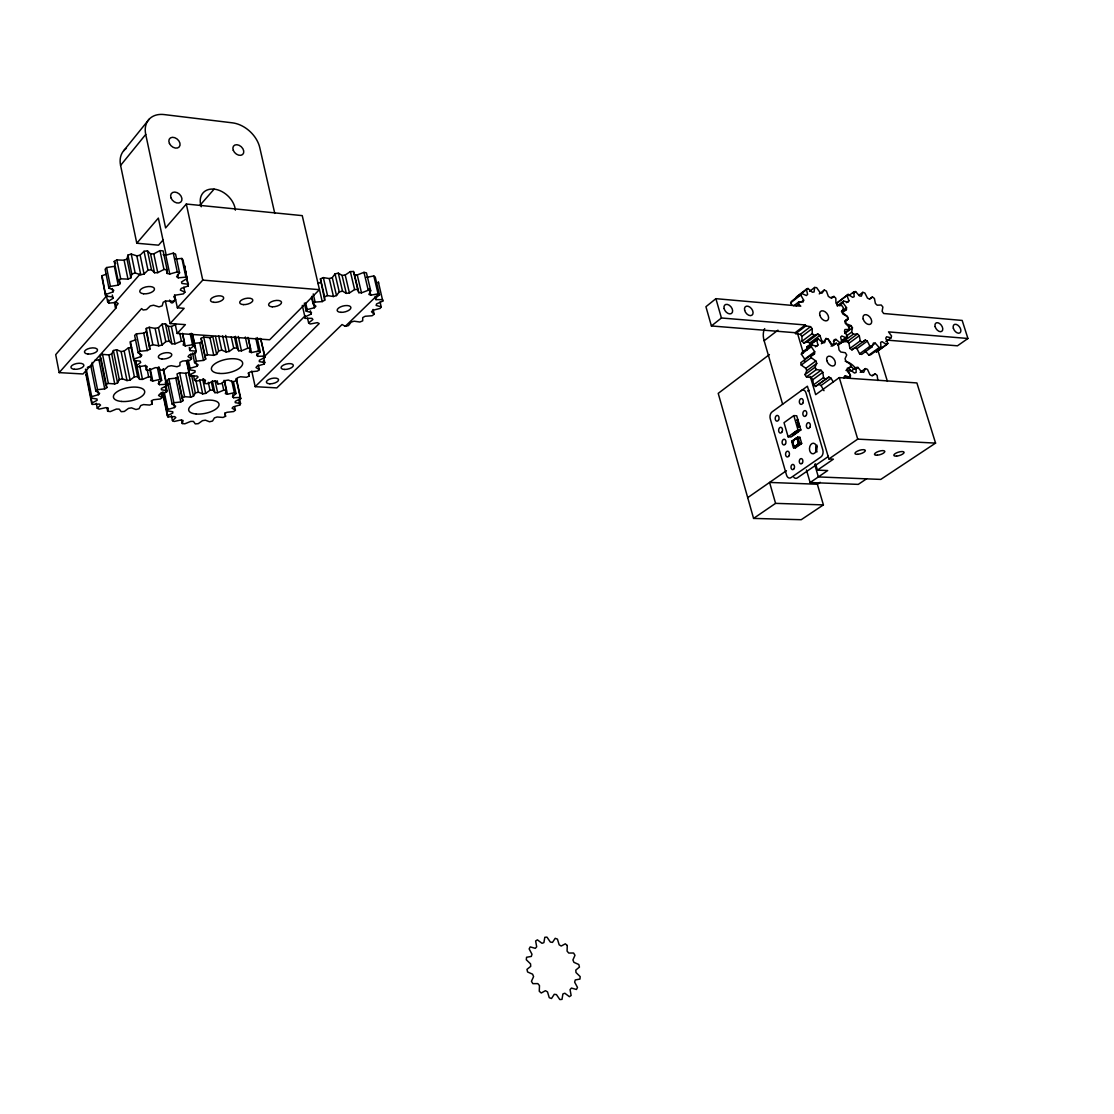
<?xml version="1.0" encoding="UTF-8"?>
<svg xmlns="http://www.w3.org/2000/svg" width="1114" height="1114" viewBox="0 0 1114 1114"><rect width="100%" height="100%" fill="white"/><g stroke="black" fill="none" stroke-linecap="round" stroke-linejoin="round"><path stroke-width="1.5" d="M146.31 369.876L147.173 366.548L145.071 365.726L137.802 366.868L136.34 365.796L140.698 362.51L140.141 361.131L133.805 360.49L133.986 359L140.712 356.661L141.882 355.074L138.192 352.79L140.002 351.272L147.313 350.534L149.903 349.169L146.296 331.763L146.296 328.407L149.248 327.279L155.111 328.393L158.425 327.641L162.129 324.146L165.401 323.728L168.242 326.402L171.89 343.794L175.009 343.85L181.415 341.19L184.13 341.594L183.156 345.034L185.23 345.883L192.541 344.741L193.947 345.841L189.477 349.169L189.965 350.562L196.203 351.23L195.939 352.72L189.227 355.046L188.015 356.605L191.538 358.861L189.714 360.351L182.557 361.075L179.995 362.412L179.897 365.629L177.001 366.729L171.278 365.698L168.033 366.436L164.371 369.792L161.154 370.196L158.355 367.69L155.278 367.662L149.011 370.238L146.31 369.876L145.335 365.197M149.903 349.169L146.296 328.407M845.373 332.362L849.23 329.493L849.328 327.391L845.248 323.171L844.941 320.985L848.144 318.98L847.434 316.627L842.811 313.953L841.766 311.711L843.437 308.007L842.045 305.779L837.547 305.013L835.932 303.05L835.82 298.218L833.94 296.435L830.264 297.717L828.315 296.324L826.421 291.074L824.332 290.002L819.25 293.915M793.864 432.817L794.282 434.627L793.92 432.692M849.23 329.493L844.955 329.507L844.482 331.304L847.392 336.414L846.501 337.974L841.808 335.968L840.61 337.096L841.892 342.36L840.346 343.126L835.946 339.38L834.219 339.673L833.662 344.268L831.671 344.115L828.245 339.199L826.24 338.614L823.914 341.831L821.798 340.773L819.89 335.439L817.913 334.033L814.167 335.384L812.245 333.573L812.162 328.644L810.519 326.653L805.923 325.901L805.338 324.968L795.131 332.71L711.4 325.956L705.928 306.712L715.898 298.677L800.757 306.169L798.668 304.025L798.78 301.908L803.152 301.936L803.654 300.139L800.743 295.001L801.662 293.469L806.411 295.53L807.622 294.416L806.369 289.194L807.942 288.47L812.343 292.23L814.083 291.965L814.654 287.454L816.646 287.649L820.029 292.509L822.021 293.121L824.332 290.002M843.855 311.544L846.417 309.622L846.529 307.631L843.019 302.869L843.549 301.045L848.088 302.159L848.952 300.71L846.891 295.502L848.13 294.375L852.683 297.354L854.159 296.686L853.839 291.812L855.622 291.562L859.493 295.934L861.359 296.143L862.807 292.341L864.84 292.996L867.458 298.092L869.435 299.123L872.415 296.978L874.406 298.427L875.395 303.481L877.178 305.194L881.244 304.999L882.887 307.018L882.107 311.293L883.653 313.507L962.176 320.442L967.927 338.489L957.455 345.813L886.8 340.104M106.303 274.183L102.07 275.701L101.917 277.372L105.705 296.101L112.472 296.909L112.96 298.385L107.64 301.783L108.824 303.133L116.469 302.437L118.168 303.523L115.383 307.283L116.343 307.631L59.181 372.619L55.7 354.642L106.888 295.614M812.009 355.728L814.501 353.876L814.696 351.718L811.298 346.746L811.953 344.936L816.673 346.301L817.927 345.02L816.659 339.728L818.247 338.962L822.661 342.722L824.625 342.666L825.808 338.447L827.883 338.921L830.835 344.073L832.994 345.229L836.294 343.223L838.299 344.783L839.023 349.935L840.778 352.01L845.317 352.734L846.737 354.99L845.039 358.778L845.958 361.214L850.525 364.473L850.971 366.812L845.944 370.461M105.705 296.101L102.07 275.701M804.531 361.27L804.726 359.126L801.342 354.168L802.01 352.372L811.953 344.936M135.811 339.784L130.435 341.65L130.268 343.168L133.805 360.49M791.97 441.255L797.206 437.537L798.668 438.582M188.266 285.936L184.534 265.689L188.266 285.936L181.178 288.429L180.315 290.072L184.896 292.23L183.364 293.901L175.734 295.099L173.728 296.63L175.636 299.791L173.074 301.24L166.042 300.989L163.215 302.186L162.184 305.863L158.968 306.865L153.551 305.222L150.32 305.918L146.519 309.567L143.121 309.998L141.603 308.578L83.035 373.984L59.181 372.619M793.46 447.758L799.699 443.358L797.903 437.203L791.678 441.617C793.238 445.335 792.026 449.109 796.245 446.575L801.676 443.456L795.438 447.856L793.46 447.758L798.877 443.233L801.676 443.456L799.88 437.301L797.206 437.537M846.487 335.968L851.625 332.167L852.461 327.808L851.138 325.65L846.473 323.854L845.415 321.514L847.949 318.646L847.294 316.39L842.866 312.825L842.574 310.569L846.417 309.622M151.588 400.539L152.27 403.881L149.694 405.064L143.525 404.577L140.754 405.538L139.027 408.741L135.964 409.52L131.536 407.863L128.514 408.365L124.336 411.442L121.231 411.693L119.198 409.117L116.357 409.075L110.328 411.581L107.654 411.275L108.323 408.142L106.109 407.585L99.104 409.117L97.252 408.281L96.25 403.24M251.764 371.073L255.19 386.669L319.203 323.547L317.351 322.642L310.138 324.007L308.634 322.976L312.881 319.537L312.004 318.339L305.25 318.353L304.958 316.933L311.14 314.051L311.474 312.574L306.225 311.196L304.359 303.078M149.61 368.637L151.365 377.145L150.571 380.417L152.771 381.002L159.873 379.442L161.669 380.32L158.216 383.606L159.413 384.65L166.306 384.344L166.961 385.597L161.391 388.424L161.419 389.747L167.072 390.708L166.473 392.156L159.678 394.091L158.55 395.498L162.115 397.559L160.402 398.979L153.398 399.759L151.295 401.026L152.27 403.881M105.858 294.444L112.96 291.938L113.753 290.294L108.935 288.094L110.411 286.382L118.209 285.156L120.201 283.597L118.098 280.31L120.702 278.82L127.985 279.113L130.867 277.873L126.968 259.005L127.929 255.106L131.229 254.062L136.827 255.872L140.141 255.162L144.026 251.291L147.508 250.873L150.571 253.908L154.526 272.749L157.756 272.665L163.967 269.463L167.1 269.727L167.128 273.445L169.774 274.016L177.279 271.913L179.563 272.819L176.597 276.704L178.24 277.818L185.885 277.135L186.971 278.528L181.512 281.967L181.916 283.457L188.517 284.279M130.867 277.873L131.828 274.016L127.929 255.106M798.682 426.954L799.755 426.175L798.543 427.316M885.881 341.58L891.075 337.82L891.562 335.996L888.526 331.888L967.927 338.489M224.847 412.96L225.571 416.288L223.009 417.444L217.119 416.984L214.403 417.917L212.551 421.022L209.557 421.774L205.394 420.187L202.47 420.674L198.264 423.654L195.27 423.905L193.46 421.412L190.745 421.398L184.799 423.821L182.25 423.529L183.086 420.507L180.997 419.964L174.174 421.468L172.447 420.674L171.389 415.633M248.436 372.925L249.118 376.072L246.473 377.27L240.443 376.755L237.644 377.716L235.667 381.002L232.589 381.782L228.356 380.055L225.348 380.542L220.976 383.689L217.898 383.94L216.102 381.267L213.317 381.225L207.176 383.759L204.558 383.425L205.477 380.208L203.333 379.623L196.315 381.169L194.56 380.306L193.544 375.543M224.095 380.32L226.309 390.513L225.348 393.66L227.437 394.231L234.33 392.713L236.015 393.548L232.492 396.737L233.592 397.726L240.22 397.419L240.777 398.631L235.263 401.36L235.207 402.641L240.568 403.547L239.914 404.953L233.272 406.833L232.102 408.184L235.402 410.175L233.675 411.539L226.894 412.305L224.791 413.545L225.571 416.288M247.935 337.375L250.413 348.585L249.369 351.94L251.499 352.567L258.601 350.994L260.314 351.913L256.638 355.269L257.738 356.355L264.547 356.076L265.09 357.371L259.367 360.24L259.297 361.59L264.77 362.621L264.074 364.097L257.223 366.046L255.997 367.495L259.339 369.639L257.529 371.087L250.566 371.839L248.38 373.134L249.118 376.072M86.321 369.43L91.696 396.626L91.181 398.074L97.002 399.035L97.113 400.344L91.627 403.157L92.351 404.396L99.299 404.062L100.552 405.078L97.252 408.281M844.092 378.05L844.76 376.24L849.425 377.618L850.428 376.212L848.59 370.865L849.968 369.806L854.535 373.051L856.123 372.466L856.081 367.55L857.947 367.411L861.721 372.02L863.656 372.327L865.411 368.595L867.486 369.375L869.909 374.652L871.9 375.794L875.158 373.803L877.136 375.376L877.86 380.515M848.659 340.912L841.808 340.369L842.992 341.831L847.155 341.58L848.952 343.279L849.926 348.431L851.932 349.88L854.967 347.638L856.958 348.654L859.59 353.806L861.637 354.433L871.997 346.914L873.446 343.015L875.312 343.196L879.211 347.582L880.979 347.303L880.631 342.36L882.093 341.664L886.619 344.602L887.844 343.446L885.755 338.224L886.591 336.762L891.075 337.82M172.447 420.674L175.817 417.569L174.661 416.594L167.977 416.928L167.351 415.745L172.795 413.016L172.767 411.748L167.239 410.843L167.824 409.437L164.301 392.476M194.56 380.306L198.083 377.019L196.913 375.961L190.048 376.267L189.436 375L195.061 372.146L195.061 370.781L189.422 369.778L190.034 368.288L188.35 360.282M833.314 382.13L831.086 378.245L828.913 377.089L815.532 386.461L813.499 384.887L812.788 379.665L811.02 377.59L806.411 376.894L804.99 374.624L814.988 367.272L816.743 363.415L815.824 360.964L811.201 357.664L810.755 355.296L814.501 353.876M804.99 374.624L806.745 370.781L816.743 363.415M91.696 396.626L98.547 394.662L99.633 393.242L95.86 391.139L97.559 389.677L104.73 388.897L106.847 387.588L105.719 384.636L108.35 383.411L114.728 383.94L117.555 382.951L111.706 353.932L113.405 350.52L116.552 349.726L121.106 351.551L124.183 351.049L128.458 347.791L131.633 347.568M306.225 311.196L307.199 309.595L314.413 307.743L315.916 306.211L313.006 303.635L315.109 302.089L322.238 301.588L324.703 300.223L320.428 278.848L323.339 277.609L329.271 278.556L332.292 277.595L335.022 273.891L338.308 273.153L342.082 275.423L345.201 275.019L350.353 271.593L353.472 271.496L354.517 274.712L357.246 274.935L363.986 272.345L366.45 272.888L370.725 290.796L368.887 294.416L370.795 295.196L378.092 293.817L379.526 294.89L375.126 298.399L375.919 299.624L382.603 299.638L382.798 301.086L376.546 303.955L376.142 305.445L381.211 306.823L380.166 308.411L373.037 310.235L371.491 311.753L374.207 314.245L372.09 315.749L365.155 316.265L362.718 317.587L362.704 320.832L359.85 322.03L354.127 321.18L351.161 322.113L348.445 325.622L345.256 326.332L342.054 324.522L276.843 387.895L255.19 386.669M117.555 382.951L119.268 379.596L113.405 350.52M190.034 368.288L196.955 366.311L198.139 364.849L194.588 362.663L196.37 361.173L203.514 360.407L205.7 359.084L204.837 356.034L207.524 354.795L213.763 355.366L216.631 354.377L218.609 350.938L215.475 336.456M167.824 409.437L174.522 407.543L175.65 406.164L172.155 404.131L173.868 402.739L180.816 401.959L182.919 400.692L182.028 397.851L184.618 396.668L190.717 397.155L193.488 396.194L195.34 392.964L191.636 375.432M792.068 305.403L790.62 302.855L791.539 301.323L801.662 293.469M797.346 438.011L797.903 437.203M324.703 300.223L324.606 296.839L327.53 295.6L333.462 296.519L336.498 295.558L339.255 291.882L342.527 291.158L346.315 293.372L349.434 292.968L354.614 289.57L357.733 289.473L358.778 292.634L361.493 292.843L368.261 290.267L370.725 290.796M799.88 437.301L798.724 438.108M795.438 447.856L796.245 446.575M123.598 150.85L149.165 119.198M163.326 239.705L158.55 245.177L136.785 243.228L120.59 165.415L145.725 134.418A26.722 19.133 41.5 0 1 164.176 114.575L232.464 122.846A26.193 18.576 42.9 0 1 259.771 147.633L274.768 213.401M118.209 285.156L114.366 266.343L106.596 267.541L105.12 269.268L108.935 288.094M136.785 243.228L158.355 218.093L166.195 255.092M322.238 301.588L302.242 215.629L186.317 204.029L165.596 227.924L145.725 134.418M199.866 205.422L214.125 189.129A19.955 14.454 43 0 1 235.374 210.156M139.793 274.434L115.16 302.562L116.343 307.631M174.564 294.764L177.363 307.812L202.762 280.115L319.412 289.668L269.644 339.77L177.182 333.434L175.135 323.742M165.332 300.877L170.094 323.547L184.13 308.327L177.363 307.812M177.182 333.434L185.384 324.634L170.094 323.547M843.98 377.145L845.22 375.85L849.885 377.173L850.525 375.348L847.127 370.405L847.308 368.247L850.971 366.812M264.895 356.048L305.32 315.652M131.828 274.016L135.142 272.972L140.754 274.74L144.068 274.03L147.981 270.187L151.462 269.769L154.526 272.749M345.256 326.332L378.495 294.124M149.917 345.841L152.869 344.713L158.745 345.813L162.045 345.048L165.777 341.58L169.063 341.163L171.89 343.794M837.714 305.835L836.684 303.231L848.13 294.375M146.296 331.763L143.72 333.142L136.423 333.852L134.627 335.384L138.192 352.79M182.919 400.692L177.92 376.866L175.817 378.147L168.896 378.899L167.197 380.32L172.155 404.131M711.4 325.956L721.426 317.991L805.338 324.968M806.369 289.194L796.245 297.048L797.819 296.324M799.086 295.335L807.942 288.47M790.62 302.855L800.743 295.001M809.586 291.381L814.654 287.454M793.711 305.821L798.78 301.908M796.134 305.974L798.668 304.025M801.119 302.103L803.654 300.139M782.641 404.271L764.148 340.745L777.948 330.176M831.392 298.385L833.94 296.435M795.131 332.71L795.716 333.643L805.923 325.901M836.684 303.231L846.891 295.502M769.412 354.572L718.224 393.367L753.579 518.414L801.217 519.709L823.399 504.893L817.356 484.242L769.579 482.432L775.567 503.361L753.579 518.414M848.743 295.67L853.839 291.812M853.059 293.497L855.622 291.562M837.157 305.877L843.549 301.045M795.716 333.643L800.312 334.381L810.519 326.653M839.19 305.765L843.019 302.869M817.913 334.033L807.664 341.72L803.918 343.07L802.01 341.274L801.927 336.358L812.162 328.644M846.403 302.646L848.952 300.71M858.978 295.224L862.807 292.341M802.01 341.274L812.245 333.573M841.418 311.474L846.529 307.631M119.268 379.596L122.429 378.802L126.996 380.57L130.087 380.069L134.39 376.852L137.565 376.602L139.598 379.331L142.481 379.387L148.663 376.797L151.365 377.145M803.918 343.07L814.167 335.384M807.664 341.72L809.641 343.112L819.89 335.439M869.867 298.886L872.415 296.978M807.344 349.796L806.717 347.164L816.659 339.728M818.247 338.962L806.717 347.164M845.387 320.553L847.949 318.646M845.582 320.888L848.144 318.98M801.342 354.168L811.298 346.746M815.434 346.872L817.927 345.02M821.352 343.739L823.914 341.831M804.726 359.126L814.696 351.718M810.755 355.296L800.785 362.704L801.217 365.058L805.84 368.33L806.745 370.781M848.562 327.558L851.138 325.65M801.217 365.058L811.201 357.664M833.383 341.288L835.946 339.38M844.746 333.518L852.461 327.808M831.086 346.175L833.662 344.268M832.548 345.981L836.294 343.223M842.24 340.23L847.392 336.414M838.772 343.683L846.501 337.974M871.997 346.914L869.95 346.287L867.305 341.107L865.313 340.076L862.278 342.332L860.259 340.87L859.27 335.704L857.46 333.977L853.296 334.228L842.992 341.831M805.84 368.33L815.824 360.964M837.77 345.02L840.346 343.126M838.034 345.215L841.892 342.36M847.155 341.58L857.46 333.977M848.952 343.279L859.27 335.704M806.411 376.894L816.423 369.556L821.032 370.252L822.814 372.341L823.538 377.576L825.571 379.164L828.913 377.089M792.486 441.033L796.928 437.774L798.877 443.943L794.129 447.174L792.305 441.033L796.928 437.774L798.641 443.929L794.129 447.174L792.305 441.033M849.926 348.431L860.259 340.87M811.02 377.59L821.032 370.252M851.932 349.88L865.313 340.076M218.609 350.938L221.77 350.13L226.128 351.982L229.219 351.467L233.717 348.181L236.864 347.958L238.647 350.771L241.473 350.84L247.781 348.222L250.413 348.585M812.788 379.665L822.814 372.341M856.958 348.654L867.305 341.107M813.499 384.887L823.538 377.576M859.59 353.806L869.95 346.287M815.532 386.461L825.571 379.164M868.836 347.888L875.312 343.196M818.874 384.386L821.032 385.528L831.086 378.245M864.965 350.715L868.836 355.088L879.211 347.582M880.979 347.303L870.605 354.795L868.836 355.088M814.654 464.315L818.358 476.931L880.77 479.41L935.565 443.107L916.892 382.938L839.274 377.604L815.671 394.648L810.282 376.448M847.364 371.686L849.968 369.806M887.844 343.446L876.245 352.094L886.619 344.602M850.887 371.296L856.081 367.55M855.357 369.277L857.947 367.411M195.34 392.964L198.417 392.184L202.692 393.883L205.7 393.381L210.017 390.276L213.08 390.025L214.877 392.657L217.634 392.699L223.733 390.192L226.309 390.513M793.822 415.606L784.019 422.666L788.127 436.813L791.01 436.953L800.855 429.962L796.705 415.773L793.822 415.606L797.972 429.809L800.855 429.962M847.824 378.092L850.428 376.212M797.805 424.128L798.919 423.334L797.93 424.044M860.203 372.327L865.411 368.595M798.125 425.896L799.476 425.228L798.306 425.98M872.554 375.655L875.158 373.803M788.127 436.813L797.972 429.809M747.717 497.652L786.414 470.707M801.342 390.554A5.236 3.523 -84.9 0 1 805.979 392.838L822.814 449.959A5.264 3.579 -86.1 0 1 820.893 456.991L791.107 477.586A5.194 3.481 -86.7 0 1 786.54 475.135L770.261 418.794A5.152 3.426 -85.5 0 1 772.086 411.888L807.413 386.21L828.9 458.954L857.724 439.125L935.565 443.107M815.587 463.828L817.439 470.122L833.411 459.163L828.9 458.954M806.452 469.983L810.129 482.543L827.688 470.554L817.439 470.122M817.356 484.242L820.196 482.306M866.567 478.839L858.267 484.381L810.129 482.543M94.648 360.379L98.951 359.919L101.054 358.597L99.912 355.575L102.53 354.349L108.894 354.92L111.706 353.932M192.625 343.516L199.74 342.778L201.926 341.427L201.049 338.336L203.737 337.096L209.961 337.695L212.816 336.707L216.631 354.377M118.098 280.31L114.241 261.428L116.831 259.924L124.1 260.244L126.968 259.005M318.089 283.638L320.54 282.274M150.571 253.908L153.802 253.839L159.984 250.608L163.104 250.887L167.1 269.727M799.016 443.706L799.699 443.358M193.488 396.194L188.447 372.341L185.676 373.301L179.605 372.772L177.015 373.97L182.028 397.851M168.242 326.402L171.361 326.458L176.137 324.466M87.352 367.342L91.445 366.158M166.237 384.734L169.579 383.787M163.159 254.646L165.791 255.231L173.283 253.143L175.566 254.062L179.563 272.819M366.534 277.344L373.803 275.966L375.237 277.052L379.526 294.89M175.789 258.977L181.888 258.448L182.975 259.854L186.971 278.528M257.264 338.712L260.662 338.586L265.09 357.371M775.567 503.361L823.399 504.893M791.678 441.617L793.641 441.715M800.312 334.381L801.927 336.358M851.625 332.167L853.296 334.228M114.241 261.428L115.647 263.656M814.988 367.272L816.423 369.556M86.683 375.655L85.945 374.388L91.627 403.157M821.032 385.528L823.998 390.694M163.076 393.312L162.449 392.086L167.351 415.745M809.641 343.112L810.588 345.772M877.776 349.893L887.412 381.35M839.274 377.604L857.724 439.125M797.54 333.434L803.417 353.291M795.187 432.288L795.591 433.708L795.215 431.995M715.898 298.677L721.426 317.991M382.798 301.086L378.328 281.87L378.537 283.332M373.803 275.966L378.092 293.817M380.055 301.991L381.211 306.823M375.153 296.394L375.919 299.624M369.249 288.707L370.795 295.196M373.065 309.441L374.207 314.245M363.986 272.345L368.261 290.267M357.246 274.935L361.493 292.843M354.517 274.712L358.778 292.634M353.472 271.496L357.733 289.473M350.353 271.593L354.614 289.57M345.201 275.019L349.434 292.968M342.082 275.423L346.315 293.372M338.308 273.153L342.527 291.158M335.022 273.891L339.255 291.882M332.292 277.595L336.498 295.558M329.271 278.556L333.462 296.519M323.339 277.609L327.53 295.6M320.428 278.848L324.606 296.839M313.229 293.929L315.109 302.089M311.781 296.366L314.413 307.743M311.502 297.104L313.006 303.635M310.388 310.82L311.14 314.051M305.696 303.092L307.199 309.595M307.534 318.144L308.634 322.976M302.284 305.403L305.25 318.353M797.847 430.129L798.223 431.828L797.777 430.283M796.524 431.062L796.914 432.775L796.468 431.215M792.597 433.861L792.973 435.56L792.541 434.014M260.662 338.586L264.547 356.076M263.364 356.285L264.77 362.621M263.377 360.936L264.074 364.097M257.125 337.542L260.314 351.913M255.774 338.224L258.601 350.994M257.028 353.166L257.738 356.355M258.295 364.905L259.339 369.639M248.325 338.183L251.499 352.567M245.317 336.999L247.781 348.222M238.312 336.414L241.473 350.84M235.486 336.344L238.647 350.771M234.4 336.707L236.864 347.958M231.252 336.929L233.717 348.181M236.377 378.412L240.777 398.631M236.182 378.857L240.22 397.419M225.724 335.411L229.219 351.467M239.482 398.52L240.568 403.547M238.828 399.912L239.914 404.953M233.439 381.698L236.015 393.548M222.647 335.913L226.128 351.982M231.754 380.849L234.33 392.713M232.854 394.356L233.592 397.726M234.678 406.833L235.402 410.175M218.636 335.648L221.77 350.13M186.317 204.029L202.762 280.115M224.499 380.668L227.437 394.231M222.257 383.383L223.733 390.192M209.961 337.695L213.763 355.366M217.216 380.793L217.898 383.94M215.072 380.793L217.634 392.699M203.737 337.096L207.524 354.795M212.328 380.751L214.877 392.657M211.382 382.074L213.08 390.025M201.926 341.427L205.7 359.084M201.049 338.336L204.837 356.034M181.888 258.448L185.885 277.135M199.74 342.778L203.514 360.407M208.318 382.311L210.017 390.276M203.556 378.69L204.558 383.425M183.81 287.175L184.896 292.23M202.651 379.08L205.7 393.381M196.203 351.23L192.527 334.005L194.95 348.028M191.274 333.267L193.947 345.841M194.672 353.152L196.37 361.173M173.283 253.143L177.279 271.913M177.516 274.406L178.24 277.818M190.188 333.727L192.541 344.741M196.273 363.108L196.955 366.311M199.657 379.568L202.692 393.883M192.541 353.041L194.588 362.663M189.296 347.429L189.965 350.562M190.536 354.182L191.538 358.861M196.05 381.03L198.417 392.184M182.571 333.281L185.23 345.883M165.791 255.231L169.774 274.016M182.459 333.699L184.13 341.594M187.389 360.184L189.422 369.778M187.027 361.953L190.048 376.267M186.4 360.671L189.436 375M166.459 270.312L167.128 273.445M179.744 333.295L181.415 341.19M159.984 250.608L163.967 269.463M185.676 373.301L190.717 397.155M171.361 326.458L175.009 343.85M179.605 372.772L184.618 396.668M153.802 253.839L157.756 272.665M165.401 323.728L169.063 341.163M175.817 378.147L180.816 401.959M147.508 250.873L151.462 269.769M162.129 324.146L165.777 341.58M181.554 420.187L182.25 423.529M144.026 251.291L147.981 270.187M158.425 327.641L162.045 345.048M168.896 378.899L173.868 402.739M173.812 404.145L174.522 407.543M140.141 255.162L144.068 274.03M155.111 328.393L158.745 345.813M163.438 368.72L166.961 385.597M163.145 369.138L166.306 384.344M165.318 382.297L167.072 390.708M165.429 387.115L166.473 392.156M136.827 255.872L140.754 274.74M158.856 366.757L161.669 380.32M163.382 392.198L167.239 410.843M149.248 327.279L152.869 344.713M163.438 394.997L167.977 416.928M157.408 367.564L159.873 379.442M158.717 381.267L159.413 384.65M161.07 392.532L162.115 397.559M131.229 254.062L135.142 272.972M143.72 333.142L147.313 350.534M150.32 369.124L152.771 381.002M147.257 369.987L148.663 376.797M124.1 260.244L127.985 279.113M136.423 333.852L140.002 351.272M140.072 353.5L140.712 356.661M139.682 365.754L142.481 379.387M116.831 259.924L120.702 278.82M119.56 280.45L120.201 283.597M135.769 360.588L139.598 379.331M135.379 361.089L136.34 365.796M130.435 341.65L137.565 376.602M128.458 347.791L134.39 376.852M112.263 288.526L112.96 291.938M114.352 302.214L115.383 307.283M124.183 351.049L130.087 380.069M112.277 294.987L112.96 298.385M106.596 267.541L110.411 286.382M121.106 351.551L126.996 380.57M108.128 299.75L108.824 303.133M105.927 293.302L107.64 301.783M116.552 349.726L122.429 378.802M108.894 354.92L114.728 383.94M102.53 354.349L108.35 383.411M101.054 358.597L106.847 387.588M99.912 355.575L105.719 384.636M98.951 359.919L104.73 388.897M106.986 407.919L107.654 411.275M92.128 362.384L97.559 389.677M97.879 391.265L98.547 394.662M90.777 365.559L95.86 391.139M85.486 369.207L92.351 404.396M764.148 340.745A20.595 13.465 52.9 0 1 764.705 328.602M817.063 451.866A5.041 3.426 -86 0 1 817.091 446.296M845.206 361.242A15.666 10.11 53.9 0 1 856.234 369.068M120.59 165.415A26.263 19.049 41.2 0 1 126.411 148.315M174.912 298.97A6.378 3.008 -86.5 0 1 172.252 302.897A6.378 3.008 -86.5 0 1 169.593 300.098M201.258 206.758A19.955 14.454 43 0 1 214.041 189.129M850.455 365.921A15.652 10.11 53.9 0 1 853.797 369.277M807.65 390.958A5.222 3.523 -84.9 0 1 809.307 390.387M828.245 456.239A5.25 3.579 -86 0 1 827.215 457.283L797.401 477.836A5.18 3.481 -86.6 0 1 793.809 477.293M816.214 451.616A5.305 3.607 -86 0 1 816.924 445.14M567.263 945.508L567.082 951.091L568.725 953.041L573.585 953.013L574.977 955.311L572.916 959.948L573.905 962.329L578.807 964.515L579.433 967.091L575.799 970.071L575.994 972.536L580.185 976.602L579.948 979.067L575.284 979.944L574.643 982.13L577.498 987.477L576.439 989.469L571.44 988.076L570.062 989.636L571.134 995.484L569.379 996.682L564.826 993.228L562.904 993.925L562.013 999.369L559.841 999.592L556.415 994.579L554.257 994.301L551.514 998.506L549.258 997.698L547.517 991.892L545.442 990.68L541.265 992.992L539.273 991.293L539.482 985.584L537.825 983.606L532.854 983.662L531.434 981.337L533.592 976.602L532.589 974.179L527.59 971.979L526.964 969.375L530.724 966.353L530.543 963.861L526.295 959.753L526.56 957.274L531.322 956.425L531.991 954.238L529.136 948.877L530.236 946.9L535.291 948.334L536.683 946.803L535.639 940.996L537.408 939.84L541.975 943.307L543.897 942.639L544.802 937.306L546.96 937.111L550.358 942.082L552.502 942.388L555.218 938.308L557.432 939.116L559.172 944.811L561.219 946.037L565.313 943.823L567.263 945.508M797.805 419.546L796.705 420.354L797.805 419.546M798.362 421.44L797.248 422.234L798.362 421.44M196.245 414.018A15.457 6.405 -11.5 0 0 219.054 404.563A15.457 6.405 -11.5 0 0 196.259 402.739A15.457 6.405 -11.5 0 0 196.245 414.018M121.593 401.458A15.888 6.726 -10.7 0 0 144.723 391.696A15.888 6.726 -10.7 0 0 120.883 389.747A15.888 6.726 -10.7 0 0 121.593 401.458M877.317 455.208A5.389 1.782 -17 0 0 884.822 451.421A5.389 1.782 -17 0 0 876.788 452.145A5.389 1.782 -17 0 0 877.317 455.208M896.589 456.113A5.375 1.768 -17.1 0 0 904.095 452.34A5.375 1.768 -17.1 0 0 896.129 453.064A5.375 1.768 -17.1 0 0 896.589 456.113M857.822 454.303A5.417 1.81 -16.9 0 0 865.327 450.474A5.417 1.81 -16.9 0 0 857.237 451.212A5.417 1.81 -16.9 0 0 857.822 454.303M169.453 143.511A6.336 4.54 41.6 0 0 179.187 146.964A6.336 4.54 41.6 0 0 174.759 137.69A6.336 4.54 41.6 0 0 169.453 143.511M233.258 150.279A6.224 4.414 42.9 0 0 242.615 154.526A6.224 4.414 42.9 0 0 239.106 145.307A6.224 4.414 42.9 0 0 233.258 150.279M170.999 197.874A6.392 4.651 42.1 0 0 180.719 202.163A6.392 4.651 42.1 0 0 177.168 192.652A6.392 4.651 42.1 0 0 170.999 197.874M243.506 304.609A6.684 2.994 -12.1 0 0 252.808 299.986A6.684 2.994 -12.1 0 0 242.504 299.513A6.684 2.994 -12.1 0 0 243.506 304.609M272.248 306.81A6.628 2.966 -12.4 0 0 281.536 302.228A6.628 2.966 -12.4 0 0 271.37 301.755A6.628 2.966 -12.4 0 0 272.248 306.81M213.763 302.326A6.726 3.036 -11.8 0 0 223.705 298.023A6.726 3.036 -11.8 0 0 213.791 296.965A6.726 3.036 -11.8 0 0 213.763 302.326M269.853 383.815A6.224 2.604 -12.3 0 0 278.57 379.651A6.224 2.604 -12.3 0 0 269.017 379.373A6.224 2.604 -12.3 0 0 269.853 383.815M284.516 369.458A6.28 2.66 -12.5 0 0 293.344 365.225A6.28 2.66 -12.5 0 0 283.736 364.919A6.28 2.66 -12.5 0 0 284.516 369.458M340.926 312.338A7.018 3.077 -13.2 0 0 350.91 307.492A7.018 3.077 -13.2 0 0 340.299 307.004A7.018 3.077 -13.2 0 0 340.926 312.338M74.429 369.291A6.587 2.869 -10.1 0 0 83.898 365.197A6.587 2.869 -10.1 0 0 73.886 364.348A6.587 2.869 -10.1 0 0 74.429 369.291M87.95 354.043A6.642 2.924 -10.3 0 0 97.531 349.893A6.642 2.924 -10.3 0 0 87.463 348.988A6.642 2.924 -10.3 0 0 87.95 354.043M143.581 293.776A7.492 3.439 -10.9 0 0 154.498 288.986A7.492 3.439 -10.9 0 0 143.288 287.774A7.492 3.439 -10.9 0 0 143.581 293.776M219.096 373.413A15.916 6.795 -11.8 0 0 242.685 363.512A15.916 6.795 -11.8 0 0 219.347 361.382A15.916 6.795 -11.8 0 0 219.096 373.413M161.809 359A6.837 2.966 -11.1 0 0 171.807 354.725A6.837 2.966 -11.1 0 0 161.614 353.806A6.837 2.966 -11.1 0 0 161.809 359M778.616 419.95A2.882 1.908 -85.6 0 0 777.433 415.425A2.882 1.908 -85.6 0 0 775.33 419.491A2.882 1.908 -85.6 0 0 778.616 419.95M802.818 403.171A2.91 1.963 -85 0 0 801.607 398.603A2.91 1.963 -85 0 0 799.462 402.725A2.91 1.963 -85 0 0 802.818 403.171M782.07 431.856A2.882 1.922 -85.8 0 0 780.872 427.316A2.882 1.922 -85.8 0 0 778.77 431.369A2.882 1.922 -85.8 0 0 782.07 431.856M806.355 415.188A2.924 1.963 -85.3 0 0 805.13 410.606A2.924 1.963 -85.3 0 0 802.971 414.728A2.924 1.963 -85.3 0 0 806.355 415.188M785.523 443.804A2.882 1.936 -86 0 0 784.34 439.25A2.882 1.936 -86 0 0 782.223 443.288A2.882 1.936 -86 0 0 785.523 443.804M809.892 427.247A2.924 1.977 -85.5 0 0 808.68 422.652A2.924 1.977 -85.5 0 0 806.508 426.759A2.924 1.977 -85.5 0 0 809.892 427.247M789.004 455.793A2.882 1.936 -86.3 0 0 787.807 451.212A2.882 1.936 -86.3 0 0 785.69 455.264A2.882 1.936 -86.3 0 0 789.004 455.793M815.88 451.63A5.319 3.607 -86 0 0 813.638 443.233A5.319 3.607 -86 0 0 809.697 450.683A5.319 3.607 -86 0 0 815.88 451.63M802.47 462.797A2.646 1.782 -86.4 0 0 801.37 458.606A2.646 1.782 -86.4 0 0 799.406 462.296A2.646 1.782 -86.4 0 0 802.47 462.797M794.115 468.59A2.632 1.768 -86.5 0 0 793.029 464.427A2.632 1.768 -86.5 0 0 791.093 468.089A2.632 1.768 -86.5 0 0 794.115 468.59M826.783 360.574A5.556 3.593 53.6 0 0 834.177 365.629A5.556 3.593 53.6 0 0 831.949 357.093A5.556 3.593 53.6 0 0 826.783 360.574M724.1 308.55A5.389 3.551 51.9 0 0 731.397 313.521A5.389 3.551 51.9 0 0 729.336 305.292A5.389 3.551 51.9 0 0 724.1 308.55M744.639 310.319A5.361 3.509 52.2 0 0 751.88 315.248A5.361 3.509 52.2 0 0 749.819 307.074A5.361 3.509 52.2 0 0 744.639 310.319M819.807 315.248A5.709 3.662 53 0 0 827.424 320.484A5.709 3.662 53 0 0 825.126 311.781A5.709 3.662 53 0 0 819.807 315.248M953.347 328.24A5.055 3.119 54.3 0 0 959.948 332.863A5.055 3.119 54.3 0 0 957.775 325.149A5.055 3.119 54.3 0 0 953.347 328.24M935.147 326.667A5.069 3.147 54.1 0 0 941.803 331.318A5.069 3.147 54.1 0 0 939.631 323.561A5.069 3.147 54.1 0 0 935.147 326.667M863.169 318.994A5.584 3.537 53.4 0 0 870.577 324.118A5.584 3.537 53.4 0 0 868.279 315.596A5.584 3.537 53.4 0 0 863.169 318.994"/></g></svg>
